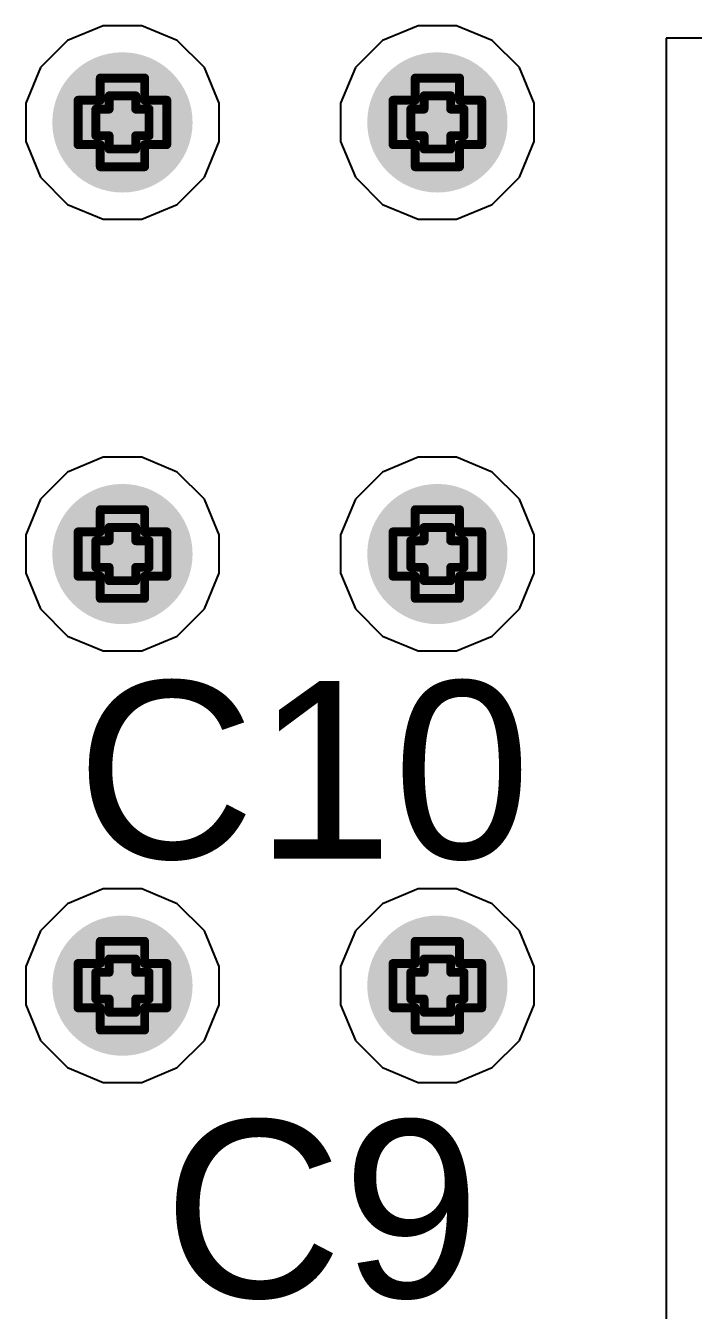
# Model space of a CAD drawing. Header units: inches. Extents: x -7 to 5163, y -3 to 5149.
# Drawn here: x 24.15 to 27.97, y 152.25 to 159.61 of the extents above; entities that cross this region are included whole.
import ezdxf

# ---------------------------------------------------------------- set-up
doc = ezdxf.new("R2010")
doc.units = ezdxf.units.IN
for name, color, linetype in [('Bottom Layer', 5, 'Continuous'), ('Bottom Solder', 6, 'Continuous'), ('Drill Drawing', 1, 'Continuous'), ('GND', 76, 'Continuous'), ('PWR', 16, 'Continuous'), ('Top Layer', 1, 'Continuous'), ('Top Overlay', 2, 'Continuous'), ('Top Solder', 216, 'Continuous'), ('Via Holes', 16, 'Continuous')]:
    doc.layers.add(name, color=color, linetype=linetype)
doc.styles.add('Arial', font='', dxfattribs={"height": 0.2})
doc.styles.get('Arial').set_extended_font_data('Arial')

msp = doc.modelspace()

# ---------------------------------------------------------------- hatches: boundary and pattern name
at = {"layer": 'Bottom Layer'}
h = msp.add_hatch(color=5, dxfattribs=at)
edge = h.paths.add_edge_path()
edge.add_arc((24.7, 159.0548), 0.3, 0, 360)
h = msp.add_hatch(color=5, dxfattribs=at)
edge = h.paths.add_edge_path()
edge.add_arc((26.5034, 159.0548), 0.3, 0, 360)
h = msp.add_hatch(color=5, dxfattribs=at)
edge = h.paths.add_edge_path()
edge.add_arc((24.7, 156.5825), 0.3, 0, 360)
h = msp.add_hatch(color=5, dxfattribs=at)
edge = h.paths.add_edge_path()
edge.add_arc((26.5034, 156.5825), 0.3, 0, 360)
h = msp.add_hatch(color=5, dxfattribs=at)
edge = h.paths.add_edge_path()
edge.add_arc((24.7, 154.1103), 0.3, 0, 360)
h = msp.add_hatch(color=5, dxfattribs=at)
edge = h.paths.add_edge_path()
edge.add_arc((26.5034, 154.1103), 0.3, 0, 360)
at = {"layer": 'Bottom Solder'}
h = msp.add_hatch(color=6, dxfattribs=at)
edge = h.paths.add_edge_path()
edge.add_arc((24.7, 159.0548), 0.4016, 0, 360)
h = msp.add_hatch(color=6, dxfattribs=at)
edge = h.paths.add_edge_path()
edge.add_arc((26.5034, 159.0548), 0.4016, 0, 360)
h = msp.add_hatch(color=6, dxfattribs=at)
edge = h.paths.add_edge_path()
edge.add_arc((24.7, 156.5825), 0.4016, 0, 360)
h = msp.add_hatch(color=6, dxfattribs=at)
edge = h.paths.add_edge_path()
edge.add_arc((26.5034, 156.5825), 0.4016, 0, 360)
h = msp.add_hatch(color=6, dxfattribs=at)
edge = h.paths.add_edge_path()
edge.add_arc((24.7, 154.1103), 0.4016, 0, 360)
h = msp.add_hatch(color=6, dxfattribs=at)
edge = h.paths.add_edge_path()
edge.add_arc((26.5034, 154.1103), 0.4016, 0, 360)
at = {"layer": 'GND'}
h = msp.add_hatch(color=76, dxfattribs=at)
edge = h.paths.add_edge_path()
edge.add_arc((24.7, 159.0548), 0.3, 0, 360)
h = msp.add_hatch(color=76, dxfattribs=at)
edge = h.paths.add_edge_path()
edge.add_arc((26.5034, 159.0548), 0.3, 0, 360)
h = msp.add_hatch(color=76, dxfattribs=at)
edge = h.paths.add_edge_path()
edge.add_arc((24.7, 156.5825), 0.3, 0, 360)
h = msp.add_hatch(color=76, dxfattribs=at)
edge = h.paths.add_edge_path()
edge.add_arc((26.5034, 156.5825), 0.3, 0, 360)
h = msp.add_hatch(color=76, dxfattribs=at)
edge = h.paths.add_edge_path()
edge.add_arc((24.7, 154.1103), 0.3, 0, 360)
h = msp.add_hatch(color=76, dxfattribs=at)
edge = h.paths.add_edge_path()
edge.add_arc((26.5034, 154.1103), 0.3, 0, 360)
at = {"layer": 'PWR'}
h = msp.add_hatch(color=16, dxfattribs=at)
edge = h.paths.add_edge_path()
edge.add_arc((24.7, 159.0548), 0.3, 0, 360)
h = msp.add_hatch(color=16, dxfattribs=at)
edge = h.paths.add_edge_path()
edge.add_arc((26.5034, 159.0548), 0.3, 0, 360)
h = msp.add_hatch(color=16, dxfattribs=at)
edge = h.paths.add_edge_path()
edge.add_arc((24.7, 156.5825), 0.3, 0, 360)
h = msp.add_hatch(color=16, dxfattribs=at)
edge = h.paths.add_edge_path()
edge.add_arc((26.5034, 156.5825), 0.3, 0, 360)
h = msp.add_hatch(color=16, dxfattribs=at)
edge = h.paths.add_edge_path()
edge.add_arc((24.7, 154.1103), 0.3, 0, 360)
h = msp.add_hatch(color=16, dxfattribs=at)
edge = h.paths.add_edge_path()
edge.add_arc((26.5034, 154.1103), 0.3, 0, 360)
at = {"layer": 'Top Layer'}
h = msp.add_hatch(color=1, dxfattribs=at)
edge = h.paths.add_edge_path()
edge.add_arc((24.7, 159.0548), 0.3, 0, 360)
h = msp.add_hatch(color=1, dxfattribs=at)
edge = h.paths.add_edge_path()
edge.add_arc((26.5034, 159.0548), 0.3, 0, 360)
h = msp.add_hatch(color=1, dxfattribs=at)
edge = h.paths.add_edge_path()
edge.add_arc((24.7, 156.5825), 0.3, 0, 360)
h = msp.add_hatch(color=1, dxfattribs=at)
edge = h.paths.add_edge_path()
edge.add_arc((26.5034, 156.5825), 0.3, 0, 360)
h = msp.add_hatch(color=1, dxfattribs=at)
edge = h.paths.add_edge_path()
edge.add_arc((24.7, 154.1103), 0.3, 0, 360)
h = msp.add_hatch(color=1, dxfattribs=at)
edge = h.paths.add_edge_path()
edge.add_arc((26.5034, 154.1103), 0.3, 0, 360)
at = {"layer": 'Top Solder'}
h = msp.add_hatch(color=216, dxfattribs=at)
edge = h.paths.add_edge_path()
edge.add_arc((24.7, 159.0548), 0.4016, 0, 360)
h = msp.add_hatch(color=216, dxfattribs=at)
edge = h.paths.add_edge_path()
edge.add_arc((26.5034, 159.0548), 0.4016, 0, 360)
h = msp.add_hatch(color=216, dxfattribs=at)
edge = h.paths.add_edge_path()
edge.add_arc((24.7, 156.5825), 0.4016, 0, 360)
h = msp.add_hatch(color=216, dxfattribs=at)
edge = h.paths.add_edge_path()
edge.add_arc((26.5034, 156.5825), 0.4016, 0, 360)
h = msp.add_hatch(color=216, dxfattribs=at)
edge = h.paths.add_edge_path()
edge.add_arc((24.7, 154.1103), 0.4016, 0, 360)
h = msp.add_hatch(color=216, dxfattribs=at)
edge = h.paths.add_edge_path()
edge.add_arc((26.5034, 154.1103), 0.4016, 0, 360)
at = {"layer": 'Via Holes'}
h = msp.add_hatch(color=7, dxfattribs=at)
edge = h.paths.add_edge_path()
edge.add_arc((24.7, 159.0548), 0.15, 0, 360)
h = msp.add_hatch(color=7, dxfattribs=at)
edge = h.paths.add_edge_path()
edge.add_arc((26.5034, 159.0548), 0.15, 0, 360)
h = msp.add_hatch(color=7, dxfattribs=at)
edge = h.paths.add_edge_path()
edge.add_arc((24.7, 156.5825), 0.15, 0, 360)
h = msp.add_hatch(color=7, dxfattribs=at)
edge = h.paths.add_edge_path()
edge.add_arc((26.5034, 156.5825), 0.15, 0, 360)
h = msp.add_hatch(color=7, dxfattribs=at)
edge = h.paths.add_edge_path()
edge.add_arc((24.7, 154.1103), 0.15, 0, 360)
h = msp.add_hatch(color=7, dxfattribs=at)
edge = h.paths.add_edge_path()
edge.add_arc((26.5034, 154.1103), 0.15, 0, 360)

# ---------------------------------------------------------------- linework, layer by layer
at = {"layer": 'Bottom Layer'}
for p, q in [((52.705, 159.5374), (27.813, 159.5374)), ((27.813, 159.5374), (27.813, 148.2344))]:
    msp.add_line(p, q, dxfattribs=at)
at = {"layer": 'Drill Drawing'}
for points in [[(24.573, 159.1818, 0.0508, 0.0508, 0), (24.573, 159.3088, 0.0508, 0.0508, 0)], [(24.573, 159.3088, 0.0508, 0.0508, 0), (24.827, 159.3088, 0.0508, 0.0508, 0)], [(24.827, 159.1818, 0.0508, 0.0508, 0), (24.827, 159.3088, 0.0508, 0.0508, 0)], [(26.3764, 159.1818, 0.0508, 0.0508, 0), (26.3764, 159.3088, 0.0508, 0.0508, 0)], [(26.3764, 159.3088, 0.0508, 0.0508, 0), (26.6304, 159.3088, 0.0508, 0.0508, 0)], [(26.6304, 159.1818, 0.0508, 0.0508, 0), (26.6304, 159.3088, 0.0508, 0.0508, 0)], [(24.6238, 159.131, 0.0508, 0.0508, 0), (24.6238, 159.2072, 0.0508, 0.0508, 0)], [(24.6238, 159.2072, 0.0508, 0.0508, 0), (24.7762, 159.2072, 0.0508, 0.0508, 0)], [(24.7762, 159.131, 0.0508, 0.0508, 0), (24.7762, 159.2072, 0.0508, 0.0508, 0)], [(26.4272, 159.131, 0.0508, 0.0508, 0), (26.4272, 159.2072, 0.0508, 0.0508, 0)], [(26.4272, 159.2072, 0.0508, 0.0508, 0), (26.5796, 159.2072, 0.0508, 0.0508, 0)], [(26.5796, 159.131, 0.0508, 0.0508, 0), (26.5796, 159.2072, 0.0508, 0.0508, 0)], [(24.446, 158.9278, 0.0508, 0.0508, 0), (24.446, 159.1818, 0.0508, 0.0508, 0)], [(24.446, 159.1818, 0.0508, 0.0508, 0), (24.573, 159.1818, 0.0508, 0.0508, 0)], [(24.5476, 158.9786, 0.0508, 0.0508, 0), (24.5476, 159.131, 0.0508, 0.0508, 0)], [(24.5476, 159.131, 0.0508, 0.0508, 0), (24.6238, 159.131, 0.0508, 0.0508, 0)], [(24.7762, 159.131, 0.0508, 0.0508, 0), (24.8524, 159.131, 0.0508, 0.0508, 0)], [(24.827, 159.1818, 0.0508, 0.0508, 0), (24.954, 159.1818, 0.0508, 0.0508, 0)], [(24.8524, 158.9786, 0.0508, 0.0508, 0), (24.8524, 159.131, 0.0508, 0.0508, 0)], [(24.954, 158.9278, 0.0508, 0.0508, 0), (24.954, 159.1818, 0.0508, 0.0508, 0)], [(26.2494, 158.9278, 0.0508, 0.0508, 0), (26.2494, 159.1818, 0.0508, 0.0508, 0)], [(26.2494, 159.1818, 0.0508, 0.0508, 0), (26.3764, 159.1818, 0.0508, 0.0508, 0)], [(26.351, 158.9786, 0.0508, 0.0508, 0), (26.351, 159.131, 0.0508, 0.0508, 0)], [(26.351, 159.131, 0.0508, 0.0508, 0), (26.4272, 159.131, 0.0508, 0.0508, 0)], [(26.5796, 159.131, 0.0508, 0.0508, 0), (26.6558, 159.131, 0.0508, 0.0508, 0)], [(26.6304, 159.1818, 0.0508, 0.0508, 0), (26.7574, 159.1818, 0.0508, 0.0508, 0)], [(26.6558, 158.9786, 0.0508, 0.0508, 0), (26.6558, 159.131, 0.0508, 0.0508, 0)], [(26.7574, 158.9278, 0.0508, 0.0508, 0), (26.7574, 159.1818, 0.0508, 0.0508, 0)], [(24.446, 158.9278, 0.0508, 0.0508, 0), (24.573, 158.9278, 0.0508, 0.0508, 0)], [(24.5476, 158.9786, 0.0508, 0.0508, 0), (24.6238, 158.9786, 0.0508, 0.0508, 0)], [(24.573, 158.8008, 0.0508, 0.0508, 0), (24.573, 158.9278, 0.0508, 0.0508, 0)], [(24.6238, 158.9024, 0.0508, 0.0508, 0), (24.6238, 158.9786, 0.0508, 0.0508, 0)], [(24.7762, 158.9786, 0.0508, 0.0508, 0), (24.8524, 158.9786, 0.0508, 0.0508, 0)], [(24.7762, 158.9024, 0.0508, 0.0508, 0), (24.7762, 158.9786, 0.0508, 0.0508, 0)], [(24.827, 158.9278, 0.0508, 0.0508, 0), (24.954, 158.9278, 0.0508, 0.0508, 0)], [(24.827, 158.8008, 0.0508, 0.0508, 0), (24.827, 158.9278, 0.0508, 0.0508, 0)], [(26.2494, 158.9278, 0.0508, 0.0508, 0), (26.3764, 158.9278, 0.0508, 0.0508, 0)], [(26.351, 158.9786, 0.0508, 0.0508, 0), (26.4272, 158.9786, 0.0508, 0.0508, 0)], [(26.3764, 158.8008, 0.0508, 0.0508, 0), (26.3764, 158.9278, 0.0508, 0.0508, 0)], [(26.4272, 158.9024, 0.0508, 0.0508, 0), (26.4272, 158.9786, 0.0508, 0.0508, 0)], [(26.5796, 158.9786, 0.0508, 0.0508, 0), (26.6558, 158.9786, 0.0508, 0.0508, 0)], [(26.5796, 158.9024, 0.0508, 0.0508, 0), (26.5796, 158.9786, 0.0508, 0.0508, 0)], [(26.6304, 158.9278, 0.0508, 0.0508, 0), (26.7574, 158.9278, 0.0508, 0.0508, 0)], [(26.6304, 158.8008, 0.0508, 0.0508, 0), (26.6304, 158.9278, 0.0508, 0.0508, 0)], [(24.6238, 158.9024, 0.0508, 0.0508, 0), (24.7762, 158.9024, 0.0508, 0.0508, 0)], [(26.4272, 158.9024, 0.0508, 0.0508, 0), (26.5796, 158.9024, 0.0508, 0.0508, 0)], [(24.573, 158.8008, 0.0508, 0.0508, 0), (24.827, 158.8008, 0.0508, 0.0508, 0)], [(26.3764, 158.8008, 0.0508, 0.0508, 0), (26.6304, 158.8008, 0.0508, 0.0508, 0)], [(24.573, 156.7095, 0.0508, 0.0508, 0), (24.573, 156.8365, 0.0508, 0.0508, 0)], [(24.573, 156.8365, 0.0508, 0.0508, 0), (24.827, 156.8365, 0.0508, 0.0508, 0)], [(24.827, 156.7095, 0.0508, 0.0508, 0), (24.827, 156.8365, 0.0508, 0.0508, 0)], [(26.3764, 156.7095, 0.0508, 0.0508, 0), (26.3764, 156.8365, 0.0508, 0.0508, 0)], [(26.3764, 156.8365, 0.0508, 0.0508, 0), (26.6304, 156.8365, 0.0508, 0.0508, 0)], [(26.6304, 156.7095, 0.0508, 0.0508, 0), (26.6304, 156.8365, 0.0508, 0.0508, 0)], [(24.446, 156.4555, 0.0508, 0.0508, 0), (24.446, 156.7095, 0.0508, 0.0508, 0)], [(24.446, 156.7095, 0.0508, 0.0508, 0), (24.573, 156.7095, 0.0508, 0.0508, 0)], [(24.6238, 156.6587, 0.0508, 0.0508, 0), (24.6238, 156.7349, 0.0508, 0.0508, 0)], [(24.6238, 156.7349, 0.0508, 0.0508, 0), (24.7762, 156.7349, 0.0508, 0.0508, 0)], [(24.7762, 156.6587, 0.0508, 0.0508, 0), (24.7762, 156.7349, 0.0508, 0.0508, 0)], [(24.827, 156.7095, 0.0508, 0.0508, 0), (24.954, 156.7095, 0.0508, 0.0508, 0)], [(24.954, 156.4555, 0.0508, 0.0508, 0), (24.954, 156.7095, 0.0508, 0.0508, 0)], [(26.2494, 156.4555, 0.0508, 0.0508, 0), (26.2494, 156.7095, 0.0508, 0.0508, 0)], [(26.2494, 156.7095, 0.0508, 0.0508, 0), (26.3764, 156.7095, 0.0508, 0.0508, 0)], [(26.4272, 156.6587, 0.0508, 0.0508, 0), (26.4272, 156.7349, 0.0508, 0.0508, 0)], [(26.4272, 156.7349, 0.0508, 0.0508, 0), (26.5796, 156.7349, 0.0508, 0.0508, 0)], [(26.5796, 156.6587, 0.0508, 0.0508, 0), (26.5796, 156.7349, 0.0508, 0.0508, 0)], [(26.6304, 156.7095, 0.0508, 0.0508, 0), (26.7574, 156.7095, 0.0508, 0.0508, 0)], [(26.7574, 156.4555, 0.0508, 0.0508, 0), (26.7574, 156.7095, 0.0508, 0.0508, 0)], [(24.5476, 156.5063, 0.0508, 0.0508, 0), (24.5476, 156.6587, 0.0508, 0.0508, 0)], [(24.5476, 156.6587, 0.0508, 0.0508, 0), (24.6238, 156.6587, 0.0508, 0.0508, 0)], [(24.7762, 156.6587, 0.0508, 0.0508, 0), (24.8524, 156.6587, 0.0508, 0.0508, 0)], [(24.8524, 156.5063, 0.0508, 0.0508, 0), (24.8524, 156.6587, 0.0508, 0.0508, 0)], [(26.351, 156.5063, 0.0508, 0.0508, 0), (26.351, 156.6587, 0.0508, 0.0508, 0)], [(26.351, 156.6587, 0.0508, 0.0508, 0), (26.4272, 156.6587, 0.0508, 0.0508, 0)], [(26.5796, 156.6587, 0.0508, 0.0508, 0), (26.6558, 156.6587, 0.0508, 0.0508, 0)], [(26.6558, 156.5063, 0.0508, 0.0508, 0), (26.6558, 156.6587, 0.0508, 0.0508, 0)], [(24.5476, 156.5063, 0.0508, 0.0508, 0), (24.6238, 156.5063, 0.0508, 0.0508, 0)], [(24.6238, 156.4301, 0.0508, 0.0508, 0), (24.6238, 156.5063, 0.0508, 0.0508, 0)], [(24.7762, 156.5063, 0.0508, 0.0508, 0), (24.8524, 156.5063, 0.0508, 0.0508, 0)], [(24.7762, 156.4301, 0.0508, 0.0508, 0), (24.7762, 156.5063, 0.0508, 0.0508, 0)], [(26.351, 156.5063, 0.0508, 0.0508, 0), (26.4272, 156.5063, 0.0508, 0.0508, 0)], [(26.4272, 156.4301, 0.0508, 0.0508, 0), (26.4272, 156.5063, 0.0508, 0.0508, 0)], [(26.5796, 156.5063, 0.0508, 0.0508, 0), (26.6558, 156.5063, 0.0508, 0.0508, 0)], [(26.5796, 156.4301, 0.0508, 0.0508, 0), (26.5796, 156.5063, 0.0508, 0.0508, 0)], [(24.446, 156.4555, 0.0508, 0.0508, 0), (24.573, 156.4555, 0.0508, 0.0508, 0)], [(24.573, 156.3285, 0.0508, 0.0508, 0), (24.573, 156.4555, 0.0508, 0.0508, 0)], [(24.6238, 156.4301, 0.0508, 0.0508, 0), (24.7762, 156.4301, 0.0508, 0.0508, 0)], [(24.827, 156.4555, 0.0508, 0.0508, 0), (24.954, 156.4555, 0.0508, 0.0508, 0)], [(24.827, 156.3285, 0.0508, 0.0508, 0), (24.827, 156.4555, 0.0508, 0.0508, 0)], [(26.2494, 156.4555, 0.0508, 0.0508, 0), (26.3764, 156.4555, 0.0508, 0.0508, 0)], [(26.3764, 156.3285, 0.0508, 0.0508, 0), (26.3764, 156.4555, 0.0508, 0.0508, 0)], [(26.4272, 156.4301, 0.0508, 0.0508, 0), (26.5796, 156.4301, 0.0508, 0.0508, 0)], [(26.6304, 156.4555, 0.0508, 0.0508, 0), (26.7574, 156.4555, 0.0508, 0.0508, 0)], [(26.6304, 156.3285, 0.0508, 0.0508, 0), (26.6304, 156.4555, 0.0508, 0.0508, 0)], [(24.573, 156.3285, 0.0508, 0.0508, 0), (24.827, 156.3285, 0.0508, 0.0508, 0)], [(26.3764, 156.3285, 0.0508, 0.0508, 0), (26.6304, 156.3285, 0.0508, 0.0508, 0)], [(24.573, 154.2373, 0.0508, 0.0508, 0), (24.573, 154.3643, 0.0508, 0.0508, 0)], [(24.573, 154.3643, 0.0508, 0.0508, 0), (24.827, 154.3643, 0.0508, 0.0508, 0)], [(24.827, 154.2373, 0.0508, 0.0508, 0), (24.827, 154.3643, 0.0508, 0.0508, 0)], [(26.3764, 154.2373, 0.0508, 0.0508, 0), (26.3764, 154.3643, 0.0508, 0.0508, 0)], [(26.3764, 154.3643, 0.0508, 0.0508, 0), (26.6304, 154.3643, 0.0508, 0.0508, 0)], [(26.6304, 154.2373, 0.0508, 0.0508, 0), (26.6304, 154.3643, 0.0508, 0.0508, 0)], [(24.446, 153.9833, 0.0508, 0.0508, 0), (24.446, 154.2373, 0.0508, 0.0508, 0)], [(24.446, 154.2373, 0.0508, 0.0508, 0), (24.573, 154.2373, 0.0508, 0.0508, 0)], [(24.6238, 154.1865, 0.0508, 0.0508, 0), (24.6238, 154.2627, 0.0508, 0.0508, 0)], [(24.6238, 154.2627, 0.0508, 0.0508, 0), (24.7762, 154.2627, 0.0508, 0.0508, 0)], [(24.7762, 154.1865, 0.0508, 0.0508, 0), (24.7762, 154.2627, 0.0508, 0.0508, 0)], [(24.827, 154.2373, 0.0508, 0.0508, 0), (24.954, 154.2373, 0.0508, 0.0508, 0)], [(24.954, 153.9833, 0.0508, 0.0508, 0), (24.954, 154.2373, 0.0508, 0.0508, 0)], [(26.2494, 153.9833, 0.0508, 0.0508, 0), (26.2494, 154.2373, 0.0508, 0.0508, 0)], [(26.2494, 154.2373, 0.0508, 0.0508, 0), (26.3764, 154.2373, 0.0508, 0.0508, 0)], [(26.4272, 154.1865, 0.0508, 0.0508, 0), (26.4272, 154.2627, 0.0508, 0.0508, 0)], [(26.4272, 154.2627, 0.0508, 0.0508, 0), (26.5796, 154.2627, 0.0508, 0.0508, 0)], [(26.5796, 154.1865, 0.0508, 0.0508, 0), (26.5796, 154.2627, 0.0508, 0.0508, 0)], [(26.6304, 154.2373, 0.0508, 0.0508, 0), (26.7574, 154.2373, 0.0508, 0.0508, 0)], [(26.7574, 153.9833, 0.0508, 0.0508, 0), (26.7574, 154.2373, 0.0508, 0.0508, 0)], [(24.5476, 154.0341, 0.0508, 0.0508, 0), (24.5476, 154.1865, 0.0508, 0.0508, 0)], [(24.5476, 154.1865, 0.0508, 0.0508, 0), (24.6238, 154.1865, 0.0508, 0.0508, 0)], [(24.7762, 154.1865, 0.0508, 0.0508, 0), (24.8524, 154.1865, 0.0508, 0.0508, 0)], [(24.8524, 154.0341, 0.0508, 0.0508, 0), (24.8524, 154.1865, 0.0508, 0.0508, 0)], [(26.351, 154.0341, 0.0508, 0.0508, 0), (26.351, 154.1865, 0.0508, 0.0508, 0)], [(26.351, 154.1865, 0.0508, 0.0508, 0), (26.4272, 154.1865, 0.0508, 0.0508, 0)], [(26.5796, 154.1865, 0.0508, 0.0508, 0), (26.6558, 154.1865, 0.0508, 0.0508, 0)], [(26.6558, 154.0341, 0.0508, 0.0508, 0), (26.6558, 154.1865, 0.0508, 0.0508, 0)], [(24.446, 153.9833, 0.0508, 0.0508, 0), (24.573, 153.9833, 0.0508, 0.0508, 0)], [(24.5476, 154.0341, 0.0508, 0.0508, 0), (24.6238, 154.0341, 0.0508, 0.0508, 0)], [(24.573, 153.8563, 0.0508, 0.0508, 0), (24.573, 153.9833, 0.0508, 0.0508, 0)], [(24.6238, 153.9579, 0.0508, 0.0508, 0), (24.6238, 154.0341, 0.0508, 0.0508, 0)], [(24.7762, 154.0341, 0.0508, 0.0508, 0), (24.8524, 154.0341, 0.0508, 0.0508, 0)], [(24.7762, 153.9579, 0.0508, 0.0508, 0), (24.7762, 154.0341, 0.0508, 0.0508, 0)], [(24.827, 153.9833, 0.0508, 0.0508, 0), (24.954, 153.9833, 0.0508, 0.0508, 0)], [(24.827, 153.8563, 0.0508, 0.0508, 0), (24.827, 153.9833, 0.0508, 0.0508, 0)], [(26.2494, 153.9833, 0.0508, 0.0508, 0), (26.3764, 153.9833, 0.0508, 0.0508, 0)], [(26.351, 154.0341, 0.0508, 0.0508, 0), (26.4272, 154.0341, 0.0508, 0.0508, 0)], [(26.3764, 153.8563, 0.0508, 0.0508, 0), (26.3764, 153.9833, 0.0508, 0.0508, 0)], [(26.4272, 153.9579, 0.0508, 0.0508, 0), (26.4272, 154.0341, 0.0508, 0.0508, 0)], [(26.5796, 154.0341, 0.0508, 0.0508, 0), (26.6558, 154.0341, 0.0508, 0.0508, 0)], [(26.5796, 153.9579, 0.0508, 0.0508, 0), (26.5796, 154.0341, 0.0508, 0.0508, 0)], [(26.6304, 153.9833, 0.0508, 0.0508, 0), (26.7574, 153.9833, 0.0508, 0.0508, 0)], [(26.6304, 153.8563, 0.0508, 0.0508, 0), (26.6304, 153.9833, 0.0508, 0.0508, 0)], [(24.6238, 153.9579, 0.0508, 0.0508, 0), (24.7762, 153.9579, 0.0508, 0.0508, 0)], [(26.4272, 153.9579, 0.0508, 0.0508, 0), (26.5796, 153.9579, 0.0508, 0.0508, 0)], [(24.573, 153.8563, 0.0508, 0.0508, 0), (24.827, 153.8563, 0.0508, 0.0508, 0)], [(26.3764, 153.8563, 0.0508, 0.0508, 0), (26.6304, 153.8563, 0.0508, 0.0508, 0)]]:
    msp.add_lwpolyline(points, format="xyseb", dxfattribs=at)
for points in [[(24.5603, 159.3088, 0.0254, 0.0254, 1), (24.5857, 159.3088, 0.0254, 0.0254, 1)], [(24.5603, 159.3088, 0.0254, 0.0254, 1), (24.5857, 159.3088, 0.0254, 0.0254, 1)], [(24.8143, 159.3088, 0.0254, 0.0254, 1), (24.8397, 159.3088, 0.0254, 0.0254, 1)], [(24.8143, 159.3088, 0.0254, 0.0254, 1), (24.8397, 159.3088, 0.0254, 0.0254, 1)], [(26.3637, 159.3088, 0.0254, 0.0254, 1), (26.3891, 159.3088, 0.0254, 0.0254, 1)], [(26.3637, 159.3088, 0.0254, 0.0254, 1), (26.3891, 159.3088, 0.0254, 0.0254, 1)], [(26.6177, 159.3088, 0.0254, 0.0254, 1), (26.6431, 159.3088, 0.0254, 0.0254, 1)], [(26.6177, 159.3088, 0.0254, 0.0254, 1), (26.6431, 159.3088, 0.0254, 0.0254, 1)], [(24.6111, 159.2072, 0.0254, 0.0254, 1), (24.6365, 159.2072, 0.0254, 0.0254, 1)], [(24.6111, 159.2072, 0.0254, 0.0254, 1), (24.6365, 159.2072, 0.0254, 0.0254, 1)], [(24.7635, 159.2072, 0.0254, 0.0254, 1), (24.7889, 159.2072, 0.0254, 0.0254, 1)], [(24.7635, 159.2072, 0.0254, 0.0254, 1), (24.7889, 159.2072, 0.0254, 0.0254, 1)], [(26.4145, 159.2072, 0.0254, 0.0254, 1), (26.4399, 159.2072, 0.0254, 0.0254, 1)], [(26.4145, 159.2072, 0.0254, 0.0254, 1), (26.4399, 159.2072, 0.0254, 0.0254, 1)], [(26.5669, 159.2072, 0.0254, 0.0254, 1), (26.5923, 159.2072, 0.0254, 0.0254, 1)], [(26.5669, 159.2072, 0.0254, 0.0254, 1), (26.5923, 159.2072, 0.0254, 0.0254, 1)], [(24.4333, 159.1818, 0.0254, 0.0254, 1), (24.4587, 159.1818, 0.0254, 0.0254, 1)], [(24.4333, 159.1818, 0.0254, 0.0254, 1), (24.4587, 159.1818, 0.0254, 0.0254, 1)], [(24.5349, 159.131, 0.0254, 0.0254, 1), (24.5603, 159.131, 0.0254, 0.0254, 1)], [(24.5349, 159.131, 0.0254, 0.0254, 1), (24.5603, 159.131, 0.0254, 0.0254, 1)], [(24.5603, 159.1818, 0.0254, 0.0254, 1), (24.5857, 159.1818, 0.0254, 0.0254, 1)], [(24.5603, 159.1818, 0.0254, 0.0254, 1), (24.5857, 159.1818, 0.0254, 0.0254, 1)], [(24.6111, 159.131, 0.0254, 0.0254, 1), (24.6365, 159.131, 0.0254, 0.0254, 1)], [(24.6111, 159.131, 0.0254, 0.0254, 1), (24.6365, 159.131, 0.0254, 0.0254, 1)], [(24.7635, 159.131, 0.0254, 0.0254, 1), (24.7889, 159.131, 0.0254, 0.0254, 1)], [(24.7635, 159.131, 0.0254, 0.0254, 1), (24.7889, 159.131, 0.0254, 0.0254, 1)], [(24.8143, 159.1818, 0.0254, 0.0254, 1), (24.8397, 159.1818, 0.0254, 0.0254, 1)], [(24.8143, 159.1818, 0.0254, 0.0254, 1), (24.8397, 159.1818, 0.0254, 0.0254, 1)], [(24.8397, 159.131, 0.0254, 0.0254, 1), (24.8651, 159.131, 0.0254, 0.0254, 1)], [(24.8397, 159.131, 0.0254, 0.0254, 1), (24.8651, 159.131, 0.0254, 0.0254, 1)], [(24.9413, 159.1818, 0.0254, 0.0254, 1), (24.9667, 159.1818, 0.0254, 0.0254, 1)], [(24.9413, 159.1818, 0.0254, 0.0254, 1), (24.9667, 159.1818, 0.0254, 0.0254, 1)], [(26.2367, 159.1818, 0.0254, 0.0254, 1), (26.2621, 159.1818, 0.0254, 0.0254, 1)], [(26.2367, 159.1818, 0.0254, 0.0254, 1), (26.2621, 159.1818, 0.0254, 0.0254, 1)], [(26.3383, 159.131, 0.0254, 0.0254, 1), (26.3637, 159.131, 0.0254, 0.0254, 1)], [(26.3383, 159.131, 0.0254, 0.0254, 1), (26.3637, 159.131, 0.0254, 0.0254, 1)], [(26.3637, 159.1818, 0.0254, 0.0254, 1), (26.3891, 159.1818, 0.0254, 0.0254, 1)], [(26.3637, 159.1818, 0.0254, 0.0254, 1), (26.3891, 159.1818, 0.0254, 0.0254, 1)], [(26.4145, 159.131, 0.0254, 0.0254, 1), (26.4399, 159.131, 0.0254, 0.0254, 1)], [(26.4145, 159.131, 0.0254, 0.0254, 1), (26.4399, 159.131, 0.0254, 0.0254, 1)], [(26.5669, 159.131, 0.0254, 0.0254, 1), (26.5923, 159.131, 0.0254, 0.0254, 1)], [(26.5669, 159.131, 0.0254, 0.0254, 1), (26.5923, 159.131, 0.0254, 0.0254, 1)], [(26.6177, 159.1818, 0.0254, 0.0254, 1), (26.6431, 159.1818, 0.0254, 0.0254, 1)], [(26.6177, 159.1818, 0.0254, 0.0254, 1), (26.6431, 159.1818, 0.0254, 0.0254, 1)], [(26.6431, 159.131, 0.0254, 0.0254, 1), (26.6685, 159.131, 0.0254, 0.0254, 1)], [(26.6431, 159.131, 0.0254, 0.0254, 1), (26.6685, 159.131, 0.0254, 0.0254, 1)], [(26.7447, 159.1818, 0.0254, 0.0254, 1), (26.7701, 159.1818, 0.0254, 0.0254, 1)], [(26.7447, 159.1818, 0.0254, 0.0254, 1), (26.7701, 159.1818, 0.0254, 0.0254, 1)], [(24.4333, 158.9278, 0.0254, 0.0254, 1), (24.4587, 158.9278, 0.0254, 0.0254, 1)], [(24.4333, 158.9278, 0.0254, 0.0254, 1), (24.4587, 158.9278, 0.0254, 0.0254, 1)], [(24.5349, 158.9786, 0.0254, 0.0254, 1), (24.5603, 158.9786, 0.0254, 0.0254, 1)], [(24.5349, 158.9786, 0.0254, 0.0254, 1), (24.5603, 158.9786, 0.0254, 0.0254, 1)], [(24.5603, 158.9278, 0.0254, 0.0254, 1), (24.5857, 158.9278, 0.0254, 0.0254, 1)], [(24.5603, 158.9278, 0.0254, 0.0254, 1), (24.5857, 158.9278, 0.0254, 0.0254, 1)], [(24.6111, 158.9786, 0.0254, 0.0254, 1), (24.6365, 158.9786, 0.0254, 0.0254, 1)], [(24.6111, 158.9786, 0.0254, 0.0254, 1), (24.6365, 158.9786, 0.0254, 0.0254, 1)], [(24.7635, 158.9786, 0.0254, 0.0254, 1), (24.7889, 158.9786, 0.0254, 0.0254, 1)], [(24.7635, 158.9786, 0.0254, 0.0254, 1), (24.7889, 158.9786, 0.0254, 0.0254, 1)], [(24.8143, 158.9278, 0.0254, 0.0254, 1), (24.8397, 158.9278, 0.0254, 0.0254, 1)], [(24.8143, 158.9278, 0.0254, 0.0254, 1), (24.8397, 158.9278, 0.0254, 0.0254, 1)], [(24.8397, 158.9786, 0.0254, 0.0254, 1), (24.8651, 158.9786, 0.0254, 0.0254, 1)], [(24.8397, 158.9786, 0.0254, 0.0254, 1), (24.8651, 158.9786, 0.0254, 0.0254, 1)], [(24.9413, 158.9278, 0.0254, 0.0254, 1), (24.9667, 158.9278, 0.0254, 0.0254, 1)], [(24.9413, 158.9278, 0.0254, 0.0254, 1), (24.9667, 158.9278, 0.0254, 0.0254, 1)], [(26.2367, 158.9278, 0.0254, 0.0254, 1), (26.2621, 158.9278, 0.0254, 0.0254, 1)], [(26.2367, 158.9278, 0.0254, 0.0254, 1), (26.2621, 158.9278, 0.0254, 0.0254, 1)], [(26.3383, 158.9786, 0.0254, 0.0254, 1), (26.3637, 158.9786, 0.0254, 0.0254, 1)], [(26.3383, 158.9786, 0.0254, 0.0254, 1), (26.3637, 158.9786, 0.0254, 0.0254, 1)], [(26.3637, 158.9278, 0.0254, 0.0254, 1), (26.3891, 158.9278, 0.0254, 0.0254, 1)], [(26.3637, 158.9278, 0.0254, 0.0254, 1), (26.3891, 158.9278, 0.0254, 0.0254, 1)], [(26.4145, 158.9786, 0.0254, 0.0254, 1), (26.4399, 158.9786, 0.0254, 0.0254, 1)], [(26.4145, 158.9786, 0.0254, 0.0254, 1), (26.4399, 158.9786, 0.0254, 0.0254, 1)], [(26.5669, 158.9786, 0.0254, 0.0254, 1), (26.5923, 158.9786, 0.0254, 0.0254, 1)], [(26.5669, 158.9786, 0.0254, 0.0254, 1), (26.5923, 158.9786, 0.0254, 0.0254, 1)], [(26.6177, 158.9278, 0.0254, 0.0254, 1), (26.6431, 158.9278, 0.0254, 0.0254, 1)], [(26.6177, 158.9278, 0.0254, 0.0254, 1), (26.6431, 158.9278, 0.0254, 0.0254, 1)], [(26.6431, 158.9786, 0.0254, 0.0254, 1), (26.6685, 158.9786, 0.0254, 0.0254, 1)], [(26.6431, 158.9786, 0.0254, 0.0254, 1), (26.6685, 158.9786, 0.0254, 0.0254, 1)], [(26.7447, 158.9278, 0.0254, 0.0254, 1), (26.7701, 158.9278, 0.0254, 0.0254, 1)], [(26.7447, 158.9278, 0.0254, 0.0254, 1), (26.7701, 158.9278, 0.0254, 0.0254, 1)], [(24.6111, 158.9024, 0.0254, 0.0254, 1), (24.6365, 158.9024, 0.0254, 0.0254, 1)], [(24.6111, 158.9024, 0.0254, 0.0254, 1), (24.6365, 158.9024, 0.0254, 0.0254, 1)], [(24.7635, 158.9024, 0.0254, 0.0254, 1), (24.7889, 158.9024, 0.0254, 0.0254, 1)], [(24.7635, 158.9024, 0.0254, 0.0254, 1), (24.7889, 158.9024, 0.0254, 0.0254, 1)], [(26.4145, 158.9024, 0.0254, 0.0254, 1), (26.4399, 158.9024, 0.0254, 0.0254, 1)], [(26.4145, 158.9024, 0.0254, 0.0254, 1), (26.4399, 158.9024, 0.0254, 0.0254, 1)], [(26.5669, 158.9024, 0.0254, 0.0254, 1), (26.5923, 158.9024, 0.0254, 0.0254, 1)], [(26.5669, 158.9024, 0.0254, 0.0254, 1), (26.5923, 158.9024, 0.0254, 0.0254, 1)], [(24.5603, 158.8008, 0.0254, 0.0254, 1), (24.5857, 158.8008, 0.0254, 0.0254, 1)], [(24.5603, 158.8008, 0.0254, 0.0254, 1), (24.5857, 158.8008, 0.0254, 0.0254, 1)], [(24.8143, 158.8008, 0.0254, 0.0254, 1), (24.8397, 158.8008, 0.0254, 0.0254, 1)], [(24.8143, 158.8008, 0.0254, 0.0254, 1), (24.8397, 158.8008, 0.0254, 0.0254, 1)], [(26.3637, 158.8008, 0.0254, 0.0254, 1), (26.3891, 158.8008, 0.0254, 0.0254, 1)], [(26.3637, 158.8008, 0.0254, 0.0254, 1), (26.3891, 158.8008, 0.0254, 0.0254, 1)], [(26.6177, 158.8008, 0.0254, 0.0254, 1), (26.6431, 158.8008, 0.0254, 0.0254, 1)], [(26.6177, 158.8008, 0.0254, 0.0254, 1), (26.6431, 158.8008, 0.0254, 0.0254, 1)], [(24.5603, 156.8365, 0.0254, 0.0254, 1), (24.5857, 156.8365, 0.0254, 0.0254, 1)], [(24.5603, 156.8365, 0.0254, 0.0254, 1), (24.5857, 156.8365, 0.0254, 0.0254, 1)], [(24.8143, 156.8365, 0.0254, 0.0254, 1), (24.8397, 156.8365, 0.0254, 0.0254, 1)], [(24.8143, 156.8365, 0.0254, 0.0254, 1), (24.8397, 156.8365, 0.0254, 0.0254, 1)], [(26.3637, 156.8365, 0.0254, 0.0254, 1), (26.3891, 156.8365, 0.0254, 0.0254, 1)], [(26.3637, 156.8365, 0.0254, 0.0254, 1), (26.3891, 156.8365, 0.0254, 0.0254, 1)], [(26.6177, 156.8365, 0.0254, 0.0254, 1), (26.6431, 156.8365, 0.0254, 0.0254, 1)], [(26.6177, 156.8365, 0.0254, 0.0254, 1), (26.6431, 156.8365, 0.0254, 0.0254, 1)], [(24.4333, 156.7095, 0.0254, 0.0254, 1), (24.4587, 156.7095, 0.0254, 0.0254, 1)], [(24.4333, 156.7095, 0.0254, 0.0254, 1), (24.4587, 156.7095, 0.0254, 0.0254, 1)], [(24.5603, 156.7095, 0.0254, 0.0254, 1), (24.5857, 156.7095, 0.0254, 0.0254, 1)], [(24.5603, 156.7095, 0.0254, 0.0254, 1), (24.5857, 156.7095, 0.0254, 0.0254, 1)], [(24.6111, 156.7349, 0.0254, 0.0254, 1), (24.6365, 156.7349, 0.0254, 0.0254, 1)], [(24.6111, 156.7349, 0.0254, 0.0254, 1), (24.6365, 156.7349, 0.0254, 0.0254, 1)], [(24.7635, 156.7349, 0.0254, 0.0254, 1), (24.7889, 156.7349, 0.0254, 0.0254, 1)], [(24.7635, 156.7349, 0.0254, 0.0254, 1), (24.7889, 156.7349, 0.0254, 0.0254, 1)], [(24.8143, 156.7095, 0.0254, 0.0254, 1), (24.8397, 156.7095, 0.0254, 0.0254, 1)], [(24.8143, 156.7095, 0.0254, 0.0254, 1), (24.8397, 156.7095, 0.0254, 0.0254, 1)], [(24.9413, 156.7095, 0.0254, 0.0254, 1), (24.9667, 156.7095, 0.0254, 0.0254, 1)], [(24.9413, 156.7095, 0.0254, 0.0254, 1), (24.9667, 156.7095, 0.0254, 0.0254, 1)], [(26.2367, 156.7095, 0.0254, 0.0254, 1), (26.2621, 156.7095, 0.0254, 0.0254, 1)], [(26.2367, 156.7095, 0.0254, 0.0254, 1), (26.2621, 156.7095, 0.0254, 0.0254, 1)], [(26.3637, 156.7095, 0.0254, 0.0254, 1), (26.3891, 156.7095, 0.0254, 0.0254, 1)], [(26.3637, 156.7095, 0.0254, 0.0254, 1), (26.3891, 156.7095, 0.0254, 0.0254, 1)], [(26.4145, 156.7349, 0.0254, 0.0254, 1), (26.4399, 156.7349, 0.0254, 0.0254, 1)], [(26.4145, 156.7349, 0.0254, 0.0254, 1), (26.4399, 156.7349, 0.0254, 0.0254, 1)], [(26.5669, 156.7349, 0.0254, 0.0254, 1), (26.5923, 156.7349, 0.0254, 0.0254, 1)], [(26.5669, 156.7349, 0.0254, 0.0254, 1), (26.5923, 156.7349, 0.0254, 0.0254, 1)], [(26.6177, 156.7095, 0.0254, 0.0254, 1), (26.6431, 156.7095, 0.0254, 0.0254, 1)], [(26.6177, 156.7095, 0.0254, 0.0254, 1), (26.6431, 156.7095, 0.0254, 0.0254, 1)], [(26.7447, 156.7095, 0.0254, 0.0254, 1), (26.7701, 156.7095, 0.0254, 0.0254, 1)], [(26.7447, 156.7095, 0.0254, 0.0254, 1), (26.7701, 156.7095, 0.0254, 0.0254, 1)], [(24.5349, 156.6587, 0.0254, 0.0254, 1), (24.5603, 156.6587, 0.0254, 0.0254, 1)], [(24.5349, 156.6587, 0.0254, 0.0254, 1), (24.5603, 156.6587, 0.0254, 0.0254, 1)], [(24.6111, 156.6587, 0.0254, 0.0254, 1), (24.6365, 156.6587, 0.0254, 0.0254, 1)], [(24.6111, 156.6587, 0.0254, 0.0254, 1), (24.6365, 156.6587, 0.0254, 0.0254, 1)], [(24.7635, 156.6587, 0.0254, 0.0254, 1), (24.7889, 156.6587, 0.0254, 0.0254, 1)], [(24.7635, 156.6587, 0.0254, 0.0254, 1), (24.7889, 156.6587, 0.0254, 0.0254, 1)], [(24.8397, 156.6587, 0.0254, 0.0254, 1), (24.8651, 156.6587, 0.0254, 0.0254, 1)], [(24.8397, 156.6587, 0.0254, 0.0254, 1), (24.8651, 156.6587, 0.0254, 0.0254, 1)], [(26.3383, 156.6587, 0.0254, 0.0254, 1), (26.3637, 156.6587, 0.0254, 0.0254, 1)], [(26.3383, 156.6587, 0.0254, 0.0254, 1), (26.3637, 156.6587, 0.0254, 0.0254, 1)], [(26.4145, 156.6587, 0.0254, 0.0254, 1), (26.4399, 156.6587, 0.0254, 0.0254, 1)], [(26.4145, 156.6587, 0.0254, 0.0254, 1), (26.4399, 156.6587, 0.0254, 0.0254, 1)], [(26.5669, 156.6587, 0.0254, 0.0254, 1), (26.5923, 156.6587, 0.0254, 0.0254, 1)], [(26.5669, 156.6587, 0.0254, 0.0254, 1), (26.5923, 156.6587, 0.0254, 0.0254, 1)], [(26.6431, 156.6587, 0.0254, 0.0254, 1), (26.6685, 156.6587, 0.0254, 0.0254, 1)], [(26.6431, 156.6587, 0.0254, 0.0254, 1), (26.6685, 156.6587, 0.0254, 0.0254, 1)], [(24.5349, 156.5063, 0.0254, 0.0254, 1), (24.5603, 156.5063, 0.0254, 0.0254, 1)], [(24.5349, 156.5063, 0.0254, 0.0254, 1), (24.5603, 156.5063, 0.0254, 0.0254, 1)], [(24.6111, 156.5063, 0.0254, 0.0254, 1), (24.6365, 156.5063, 0.0254, 0.0254, 1)], [(24.6111, 156.5063, 0.0254, 0.0254, 1), (24.6365, 156.5063, 0.0254, 0.0254, 1)], [(24.7635, 156.5063, 0.0254, 0.0254, 1), (24.7889, 156.5063, 0.0254, 0.0254, 1)], [(24.7635, 156.5063, 0.0254, 0.0254, 1), (24.7889, 156.5063, 0.0254, 0.0254, 1)], [(24.8397, 156.5063, 0.0254, 0.0254, 1), (24.8651, 156.5063, 0.0254, 0.0254, 1)], [(24.8397, 156.5063, 0.0254, 0.0254, 1), (24.8651, 156.5063, 0.0254, 0.0254, 1)], [(26.3383, 156.5063, 0.0254, 0.0254, 1), (26.3637, 156.5063, 0.0254, 0.0254, 1)], [(26.3383, 156.5063, 0.0254, 0.0254, 1), (26.3637, 156.5063, 0.0254, 0.0254, 1)], [(26.4145, 156.5063, 0.0254, 0.0254, 1), (26.4399, 156.5063, 0.0254, 0.0254, 1)], [(26.4145, 156.5063, 0.0254, 0.0254, 1), (26.4399, 156.5063, 0.0254, 0.0254, 1)], [(26.5669, 156.5063, 0.0254, 0.0254, 1), (26.5923, 156.5063, 0.0254, 0.0254, 1)], [(26.5669, 156.5063, 0.0254, 0.0254, 1), (26.5923, 156.5063, 0.0254, 0.0254, 1)], [(26.6431, 156.5063, 0.0254, 0.0254, 1), (26.6685, 156.5063, 0.0254, 0.0254, 1)], [(26.6431, 156.5063, 0.0254, 0.0254, 1), (26.6685, 156.5063, 0.0254, 0.0254, 1)], [(24.4333, 156.4555, 0.0254, 0.0254, 1), (24.4587, 156.4555, 0.0254, 0.0254, 1)], [(24.4333, 156.4555, 0.0254, 0.0254, 1), (24.4587, 156.4555, 0.0254, 0.0254, 1)], [(24.5603, 156.4555, 0.0254, 0.0254, 1), (24.5857, 156.4555, 0.0254, 0.0254, 1)], [(24.5603, 156.4555, 0.0254, 0.0254, 1), (24.5857, 156.4555, 0.0254, 0.0254, 1)], [(24.6111, 156.4301, 0.0254, 0.0254, 1), (24.6365, 156.4301, 0.0254, 0.0254, 1)], [(24.6111, 156.4301, 0.0254, 0.0254, 1), (24.6365, 156.4301, 0.0254, 0.0254, 1)], [(24.7635, 156.4301, 0.0254, 0.0254, 1), (24.7889, 156.4301, 0.0254, 0.0254, 1)], [(24.7635, 156.4301, 0.0254, 0.0254, 1), (24.7889, 156.4301, 0.0254, 0.0254, 1)], [(24.8143, 156.4555, 0.0254, 0.0254, 1), (24.8397, 156.4555, 0.0254, 0.0254, 1)], [(24.8143, 156.4555, 0.0254, 0.0254, 1), (24.8397, 156.4555, 0.0254, 0.0254, 1)], [(24.9413, 156.4555, 0.0254, 0.0254, 1), (24.9667, 156.4555, 0.0254, 0.0254, 1)], [(24.9413, 156.4555, 0.0254, 0.0254, 1), (24.9667, 156.4555, 0.0254, 0.0254, 1)], [(26.2367, 156.4555, 0.0254, 0.0254, 1), (26.2621, 156.4555, 0.0254, 0.0254, 1)], [(26.2367, 156.4555, 0.0254, 0.0254, 1), (26.2621, 156.4555, 0.0254, 0.0254, 1)], [(26.3637, 156.4555, 0.0254, 0.0254, 1), (26.3891, 156.4555, 0.0254, 0.0254, 1)], [(26.3637, 156.4555, 0.0254, 0.0254, 1), (26.3891, 156.4555, 0.0254, 0.0254, 1)], [(26.4145, 156.4301, 0.0254, 0.0254, 1), (26.4399, 156.4301, 0.0254, 0.0254, 1)], [(26.4145, 156.4301, 0.0254, 0.0254, 1), (26.4399, 156.4301, 0.0254, 0.0254, 1)], [(26.5669, 156.4301, 0.0254, 0.0254, 1), (26.5923, 156.4301, 0.0254, 0.0254, 1)], [(26.5669, 156.4301, 0.0254, 0.0254, 1), (26.5923, 156.4301, 0.0254, 0.0254, 1)], [(26.6177, 156.4555, 0.0254, 0.0254, 1), (26.6431, 156.4555, 0.0254, 0.0254, 1)], [(26.6177, 156.4555, 0.0254, 0.0254, 1), (26.6431, 156.4555, 0.0254, 0.0254, 1)], [(26.7447, 156.4555, 0.0254, 0.0254, 1), (26.7701, 156.4555, 0.0254, 0.0254, 1)], [(26.7447, 156.4555, 0.0254, 0.0254, 1), (26.7701, 156.4555, 0.0254, 0.0254, 1)], [(24.5603, 156.3285, 0.0254, 0.0254, 1), (24.5857, 156.3285, 0.0254, 0.0254, 1)], [(24.5603, 156.3285, 0.0254, 0.0254, 1), (24.5857, 156.3285, 0.0254, 0.0254, 1)], [(24.8143, 156.3285, 0.0254, 0.0254, 1), (24.8397, 156.3285, 0.0254, 0.0254, 1)], [(24.8143, 156.3285, 0.0254, 0.0254, 1), (24.8397, 156.3285, 0.0254, 0.0254, 1)], [(26.3637, 156.3285, 0.0254, 0.0254, 1), (26.3891, 156.3285, 0.0254, 0.0254, 1)], [(26.3637, 156.3285, 0.0254, 0.0254, 1), (26.3891, 156.3285, 0.0254, 0.0254, 1)], [(26.6177, 156.3285, 0.0254, 0.0254, 1), (26.6431, 156.3285, 0.0254, 0.0254, 1)], [(26.6177, 156.3285, 0.0254, 0.0254, 1), (26.6431, 156.3285, 0.0254, 0.0254, 1)], [(24.5603, 154.3643, 0.0254, 0.0254, 1), (24.5857, 154.3643, 0.0254, 0.0254, 1)], [(24.5603, 154.3643, 0.0254, 0.0254, 1), (24.5857, 154.3643, 0.0254, 0.0254, 1)], [(24.8143, 154.3643, 0.0254, 0.0254, 1), (24.8397, 154.3643, 0.0254, 0.0254, 1)], [(24.8143, 154.3643, 0.0254, 0.0254, 1), (24.8397, 154.3643, 0.0254, 0.0254, 1)], [(26.3637, 154.3643, 0.0254, 0.0254, 1), (26.3891, 154.3643, 0.0254, 0.0254, 1)], [(26.3637, 154.3643, 0.0254, 0.0254, 1), (26.3891, 154.3643, 0.0254, 0.0254, 1)], [(26.6177, 154.3643, 0.0254, 0.0254, 1), (26.6431, 154.3643, 0.0254, 0.0254, 1)], [(26.6177, 154.3643, 0.0254, 0.0254, 1), (26.6431, 154.3643, 0.0254, 0.0254, 1)], [(24.4333, 154.2373, 0.0254, 0.0254, 1), (24.4587, 154.2373, 0.0254, 0.0254, 1)], [(24.4333, 154.2373, 0.0254, 0.0254, 1), (24.4587, 154.2373, 0.0254, 0.0254, 1)], [(24.5603, 154.2373, 0.0254, 0.0254, 1), (24.5857, 154.2373, 0.0254, 0.0254, 1)], [(24.5603, 154.2373, 0.0254, 0.0254, 1), (24.5857, 154.2373, 0.0254, 0.0254, 1)], [(24.6111, 154.2627, 0.0254, 0.0254, 1), (24.6365, 154.2627, 0.0254, 0.0254, 1)], [(24.6111, 154.2627, 0.0254, 0.0254, 1), (24.6365, 154.2627, 0.0254, 0.0254, 1)], [(24.7635, 154.2627, 0.0254, 0.0254, 1), (24.7889, 154.2627, 0.0254, 0.0254, 1)], [(24.7635, 154.2627, 0.0254, 0.0254, 1), (24.7889, 154.2627, 0.0254, 0.0254, 1)], [(24.8143, 154.2373, 0.0254, 0.0254, 1), (24.8397, 154.2373, 0.0254, 0.0254, 1)], [(24.8143, 154.2373, 0.0254, 0.0254, 1), (24.8397, 154.2373, 0.0254, 0.0254, 1)], [(24.9413, 154.2373, 0.0254, 0.0254, 1), (24.9667, 154.2373, 0.0254, 0.0254, 1)], [(24.9413, 154.2373, 0.0254, 0.0254, 1), (24.9667, 154.2373, 0.0254, 0.0254, 1)], [(26.2367, 154.2373, 0.0254, 0.0254, 1), (26.2621, 154.2373, 0.0254, 0.0254, 1)], [(26.2367, 154.2373, 0.0254, 0.0254, 1), (26.2621, 154.2373, 0.0254, 0.0254, 1)], [(26.3637, 154.2373, 0.0254, 0.0254, 1), (26.3891, 154.2373, 0.0254, 0.0254, 1)], [(26.3637, 154.2373, 0.0254, 0.0254, 1), (26.3891, 154.2373, 0.0254, 0.0254, 1)], [(26.4145, 154.2627, 0.0254, 0.0254, 1), (26.4399, 154.2627, 0.0254, 0.0254, 1)], [(26.4145, 154.2627, 0.0254, 0.0254, 1), (26.4399, 154.2627, 0.0254, 0.0254, 1)], [(26.5669, 154.2627, 0.0254, 0.0254, 1), (26.5923, 154.2627, 0.0254, 0.0254, 1)], [(26.5669, 154.2627, 0.0254, 0.0254, 1), (26.5923, 154.2627, 0.0254, 0.0254, 1)], [(26.6177, 154.2373, 0.0254, 0.0254, 1), (26.6431, 154.2373, 0.0254, 0.0254, 1)], [(26.6177, 154.2373, 0.0254, 0.0254, 1), (26.6431, 154.2373, 0.0254, 0.0254, 1)], [(26.7447, 154.2373, 0.0254, 0.0254, 1), (26.7701, 154.2373, 0.0254, 0.0254, 1)], [(26.7447, 154.2373, 0.0254, 0.0254, 1), (26.7701, 154.2373, 0.0254, 0.0254, 1)], [(24.5349, 154.1865, 0.0254, 0.0254, 1), (24.5603, 154.1865, 0.0254, 0.0254, 1)], [(24.5349, 154.1865, 0.0254, 0.0254, 1), (24.5603, 154.1865, 0.0254, 0.0254, 1)], [(24.6111, 154.1865, 0.0254, 0.0254, 1), (24.6365, 154.1865, 0.0254, 0.0254, 1)], [(24.6111, 154.1865, 0.0254, 0.0254, 1), (24.6365, 154.1865, 0.0254, 0.0254, 1)], [(24.7635, 154.1865, 0.0254, 0.0254, 1), (24.7889, 154.1865, 0.0254, 0.0254, 1)], [(24.7635, 154.1865, 0.0254, 0.0254, 1), (24.7889, 154.1865, 0.0254, 0.0254, 1)], [(24.8397, 154.1865, 0.0254, 0.0254, 1), (24.8651, 154.1865, 0.0254, 0.0254, 1)], [(24.8397, 154.1865, 0.0254, 0.0254, 1), (24.8651, 154.1865, 0.0254, 0.0254, 1)], [(26.3383, 154.1865, 0.0254, 0.0254, 1), (26.3637, 154.1865, 0.0254, 0.0254, 1)], [(26.3383, 154.1865, 0.0254, 0.0254, 1), (26.3637, 154.1865, 0.0254, 0.0254, 1)], [(26.4145, 154.1865, 0.0254, 0.0254, 1), (26.4399, 154.1865, 0.0254, 0.0254, 1)], [(26.4145, 154.1865, 0.0254, 0.0254, 1), (26.4399, 154.1865, 0.0254, 0.0254, 1)], [(26.5669, 154.1865, 0.0254, 0.0254, 1), (26.5923, 154.1865, 0.0254, 0.0254, 1)], [(26.5669, 154.1865, 0.0254, 0.0254, 1), (26.5923, 154.1865, 0.0254, 0.0254, 1)], [(26.6431, 154.1865, 0.0254, 0.0254, 1), (26.6685, 154.1865, 0.0254, 0.0254, 1)], [(26.6431, 154.1865, 0.0254, 0.0254, 1), (26.6685, 154.1865, 0.0254, 0.0254, 1)], [(24.4333, 153.9833, 0.0254, 0.0254, 1), (24.4587, 153.9833, 0.0254, 0.0254, 1)], [(24.4333, 153.9833, 0.0254, 0.0254, 1), (24.4587, 153.9833, 0.0254, 0.0254, 1)], [(24.5349, 154.0341, 0.0254, 0.0254, 1), (24.5603, 154.0341, 0.0254, 0.0254, 1)], [(24.5349, 154.0341, 0.0254, 0.0254, 1), (24.5603, 154.0341, 0.0254, 0.0254, 1)], [(24.5603, 153.9833, 0.0254, 0.0254, 1), (24.5857, 153.9833, 0.0254, 0.0254, 1)], [(24.5603, 153.9833, 0.0254, 0.0254, 1), (24.5857, 153.9833, 0.0254, 0.0254, 1)], [(24.6111, 154.0341, 0.0254, 0.0254, 1), (24.6365, 154.0341, 0.0254, 0.0254, 1)], [(24.6111, 154.0341, 0.0254, 0.0254, 1), (24.6365, 154.0341, 0.0254, 0.0254, 1)], [(24.7635, 154.0341, 0.0254, 0.0254, 1), (24.7889, 154.0341, 0.0254, 0.0254, 1)], [(24.7635, 154.0341, 0.0254, 0.0254, 1), (24.7889, 154.0341, 0.0254, 0.0254, 1)], [(24.8143, 153.9833, 0.0254, 0.0254, 1), (24.8397, 153.9833, 0.0254, 0.0254, 1)], [(24.8143, 153.9833, 0.0254, 0.0254, 1), (24.8397, 153.9833, 0.0254, 0.0254, 1)], [(24.8397, 154.0341, 0.0254, 0.0254, 1), (24.8651, 154.0341, 0.0254, 0.0254, 1)], [(24.8397, 154.0341, 0.0254, 0.0254, 1), (24.8651, 154.0341, 0.0254, 0.0254, 1)], [(24.9413, 153.9833, 0.0254, 0.0254, 1), (24.9667, 153.9833, 0.0254, 0.0254, 1)], [(24.9413, 153.9833, 0.0254, 0.0254, 1), (24.9667, 153.9833, 0.0254, 0.0254, 1)], [(26.2367, 153.9833, 0.0254, 0.0254, 1), (26.2621, 153.9833, 0.0254, 0.0254, 1)], [(26.2367, 153.9833, 0.0254, 0.0254, 1), (26.2621, 153.9833, 0.0254, 0.0254, 1)], [(26.3383, 154.0341, 0.0254, 0.0254, 1), (26.3637, 154.0341, 0.0254, 0.0254, 1)], [(26.3383, 154.0341, 0.0254, 0.0254, 1), (26.3637, 154.0341, 0.0254, 0.0254, 1)], [(26.3637, 153.9833, 0.0254, 0.0254, 1), (26.3891, 153.9833, 0.0254, 0.0254, 1)], [(26.3637, 153.9833, 0.0254, 0.0254, 1), (26.3891, 153.9833, 0.0254, 0.0254, 1)], [(26.4145, 154.0341, 0.0254, 0.0254, 1), (26.4399, 154.0341, 0.0254, 0.0254, 1)], [(26.4145, 154.0341, 0.0254, 0.0254, 1), (26.4399, 154.0341, 0.0254, 0.0254, 1)], [(26.5669, 154.0341, 0.0254, 0.0254, 1), (26.5923, 154.0341, 0.0254, 0.0254, 1)], [(26.5669, 154.0341, 0.0254, 0.0254, 1), (26.5923, 154.0341, 0.0254, 0.0254, 1)], [(26.6177, 153.9833, 0.0254, 0.0254, 1), (26.6431, 153.9833, 0.0254, 0.0254, 1)], [(26.6177, 153.9833, 0.0254, 0.0254, 1), (26.6431, 153.9833, 0.0254, 0.0254, 1)], [(26.6431, 154.0341, 0.0254, 0.0254, 1), (26.6685, 154.0341, 0.0254, 0.0254, 1)], [(26.6431, 154.0341, 0.0254, 0.0254, 1), (26.6685, 154.0341, 0.0254, 0.0254, 1)], [(26.7447, 153.9833, 0.0254, 0.0254, 1), (26.7701, 153.9833, 0.0254, 0.0254, 1)], [(26.7447, 153.9833, 0.0254, 0.0254, 1), (26.7701, 153.9833, 0.0254, 0.0254, 1)], [(24.6111, 153.9579, 0.0254, 0.0254, 1), (24.6365, 153.9579, 0.0254, 0.0254, 1)], [(24.6111, 153.9579, 0.0254, 0.0254, 1), (24.6365, 153.9579, 0.0254, 0.0254, 1)], [(24.7635, 153.9579, 0.0254, 0.0254, 1), (24.7889, 153.9579, 0.0254, 0.0254, 1)], [(24.7635, 153.9579, 0.0254, 0.0254, 1), (24.7889, 153.9579, 0.0254, 0.0254, 1)], [(26.4145, 153.9579, 0.0254, 0.0254, 1), (26.4399, 153.9579, 0.0254, 0.0254, 1)], [(26.4145, 153.9579, 0.0254, 0.0254, 1), (26.4399, 153.9579, 0.0254, 0.0254, 1)], [(26.5669, 153.9579, 0.0254, 0.0254, 1), (26.5923, 153.9579, 0.0254, 0.0254, 1)], [(26.5669, 153.9579, 0.0254, 0.0254, 1), (26.5923, 153.9579, 0.0254, 0.0254, 1)], [(24.5603, 153.8563, 0.0254, 0.0254, 1), (24.5857, 153.8563, 0.0254, 0.0254, 1)], [(24.5603, 153.8563, 0.0254, 0.0254, 1), (24.5857, 153.8563, 0.0254, 0.0254, 1)], [(24.8143, 153.8563, 0.0254, 0.0254, 1), (24.8397, 153.8563, 0.0254, 0.0254, 1)], [(24.8143, 153.8563, 0.0254, 0.0254, 1), (24.8397, 153.8563, 0.0254, 0.0254, 1)], [(26.3637, 153.8563, 0.0254, 0.0254, 1), (26.3891, 153.8563, 0.0254, 0.0254, 1)], [(26.3637, 153.8563, 0.0254, 0.0254, 1), (26.3891, 153.8563, 0.0254, 0.0254, 1)], [(26.6177, 153.8563, 0.0254, 0.0254, 1), (26.6431, 153.8563, 0.0254, 0.0254, 1)], [(26.6177, 153.8563, 0.0254, 0.0254, 1), (26.6431, 153.8563, 0.0254, 0.0254, 1)]]:
    msp.add_lwpolyline(points, format="xyseb", close=True, dxfattribs=at)
at = {"layer": 'GND'}
for p, q in [((24.5898, 159.6088), (24.3862, 159.5245)), ((24.8102, 159.6088), (24.5898, 159.6088)), ((25.0139, 159.5245), (24.8102, 159.6088)), ((26.3932, 159.6088), (26.1896, 159.5245)), ((26.6136, 159.6088), (26.3932, 159.6088)), ((26.8173, 159.5245), (26.6136, 159.6088)), ((24.3862, 159.5245), (24.2304, 159.3686)), ((25.1697, 159.3686), (25.0139, 159.5245)), ((26.1896, 159.5245), (26.0338, 159.3686)), ((26.9731, 159.3686), (26.8173, 159.5245)), ((24.2304, 159.3686), (24.146, 159.165)), ((25.254, 159.165), (25.1697, 159.3686)), ((26.0338, 159.3686), (25.9494, 159.165)), ((27.0574, 159.165), (26.9731, 159.3686)), ((24.146, 159.165), (24.146, 158.9446)), ((25.254, 158.9446), (25.254, 159.165)), ((25.9494, 159.165), (25.9494, 158.9446)), ((27.0574, 158.9446), (27.0574, 159.165)), ((24.146, 158.9446), (24.2304, 158.741)), ((25.1697, 158.741), (25.254, 158.9446)), ((25.9494, 158.9446), (26.0338, 158.741)), ((26.9731, 158.741), (27.0574, 158.9446)), ((24.2304, 158.741), (24.3862, 158.5851)), ((25.0139, 158.5851), (25.1697, 158.741)), ((26.0338, 158.741), (26.1896, 158.5851)), ((26.8173, 158.5851), (26.9731, 158.741)), ((24.3862, 158.5851), (24.5898, 158.5008)), ((24.8102, 158.5008), (25.0139, 158.5851)), ((26.1896, 158.5851), (26.3932, 158.5008)), ((26.6136, 158.5008), (26.8173, 158.5851)), ((24.5898, 158.5008), (24.8102, 158.5008)), ((26.3932, 158.5008), (26.6136, 158.5008)), ((24.5898, 157.1365), (24.3862, 157.0522)), ((24.8102, 157.1365), (24.5898, 157.1365)), ((25.0139, 157.0522), (24.8102, 157.1365)), ((26.3932, 157.1365), (26.1896, 157.0522)), ((26.6136, 157.1365), (26.3932, 157.1365)), ((26.8173, 157.0522), (26.6136, 157.1365)), ((24.3862, 157.0522), (24.2304, 156.8963)), ((25.1697, 156.8963), (25.0139, 157.0522)), ((26.1896, 157.0522), (26.0338, 156.8963)), ((26.9731, 156.8963), (26.8173, 157.0522)), ((24.2304, 156.8963), (24.146, 156.6927)), ((25.254, 156.6927), (25.1697, 156.8963)), ((26.0338, 156.8963), (25.9494, 156.6927)), ((27.0574, 156.6927), (26.9731, 156.8963)), ((24.146, 156.6927), (24.146, 156.4723)), ((25.254, 156.4723), (25.254, 156.6927)), ((25.9494, 156.6927), (25.9494, 156.4723)), ((27.0574, 156.4723), (27.0574, 156.6927)), ((24.146, 156.4723), (24.2304, 156.2687)), ((25.1697, 156.2687), (25.254, 156.4723)), ((25.9494, 156.4723), (26.0338, 156.2687)), ((26.9731, 156.2687), (27.0574, 156.4723)), ((24.2304, 156.2687), (24.3862, 156.1129)), ((25.0139, 156.1129), (25.1697, 156.2687)), ((26.0338, 156.2687), (26.1896, 156.1129)), ((26.8173, 156.1129), (26.9731, 156.2687)), ((24.3862, 156.1129), (24.5898, 156.0285)), ((24.8102, 156.0285), (25.0139, 156.1129)), ((26.1896, 156.1129), (26.3932, 156.0285)), ((26.6136, 156.0285), (26.8173, 156.1129)), ((24.5898, 156.0285), (24.8102, 156.0285)), ((26.3932, 156.0285), (26.6136, 156.0285)), ((24.5898, 154.6643), (24.3862, 154.5799)), ((24.8102, 154.6643), (24.5898, 154.6643)), ((25.0139, 154.5799), (24.8102, 154.6643)), ((26.3932, 154.6643), (26.1896, 154.5799)), ((26.6136, 154.6643), (26.3932, 154.6643)), ((26.8173, 154.5799), (26.6136, 154.6643)), ((24.3862, 154.5799), (24.2304, 154.4241)), ((25.1697, 154.4241), (25.0139, 154.5799)), ((26.1896, 154.5799), (26.0338, 154.4241)), ((26.9731, 154.4241), (26.8173, 154.5799)), ((24.2304, 154.4241), (24.146, 154.2205)), ((25.254, 154.2205), (25.1697, 154.4241)), ((26.0338, 154.4241), (25.9494, 154.2205)), ((27.0574, 154.2205), (26.9731, 154.4241)), ((24.146, 154.2205), (24.146, 154.0001)), ((25.254, 154.0001), (25.254, 154.2205)), ((25.9494, 154.2205), (25.9494, 154.0001)), ((27.0574, 154.0001), (27.0574, 154.2205)), ((24.146, 154.0001), (24.2304, 153.7965)), ((25.1697, 153.7965), (25.254, 154.0001)), ((25.9494, 154.0001), (26.0338, 153.7965)), ((26.9731, 153.7965), (27.0574, 154.0001)), ((24.2304, 153.7965), (24.3862, 153.6406)), ((25.0139, 153.6406), (25.1697, 153.7965)), ((26.0338, 153.7965), (26.1896, 153.6406)), ((26.8173, 153.6406), (26.9731, 153.7965)), ((24.3862, 153.6406), (24.5898, 153.5563)), ((24.8102, 153.5563), (25.0139, 153.6406)), ((26.1896, 153.6406), (26.3932, 153.5563)), ((26.6136, 153.5563), (26.8173, 153.6406)), ((24.5898, 153.5563), (24.8102, 153.5563)), ((26.3932, 153.5563), (26.6136, 153.5563))]:
    msp.add_line(p, q, dxfattribs=at)

# ---------------------------------------------------------------- texts
at = {"layer": 'Top Overlay', "style": 'Arial'}
for s, p in [('C10', (24.4352, 154.8386)), ('C9', (24.9346, 152.324))]:
    msp.add_text(s, height=1.016, dxfattribs=at).set_placement(p)

doc.saveas('drawing.dxf')
